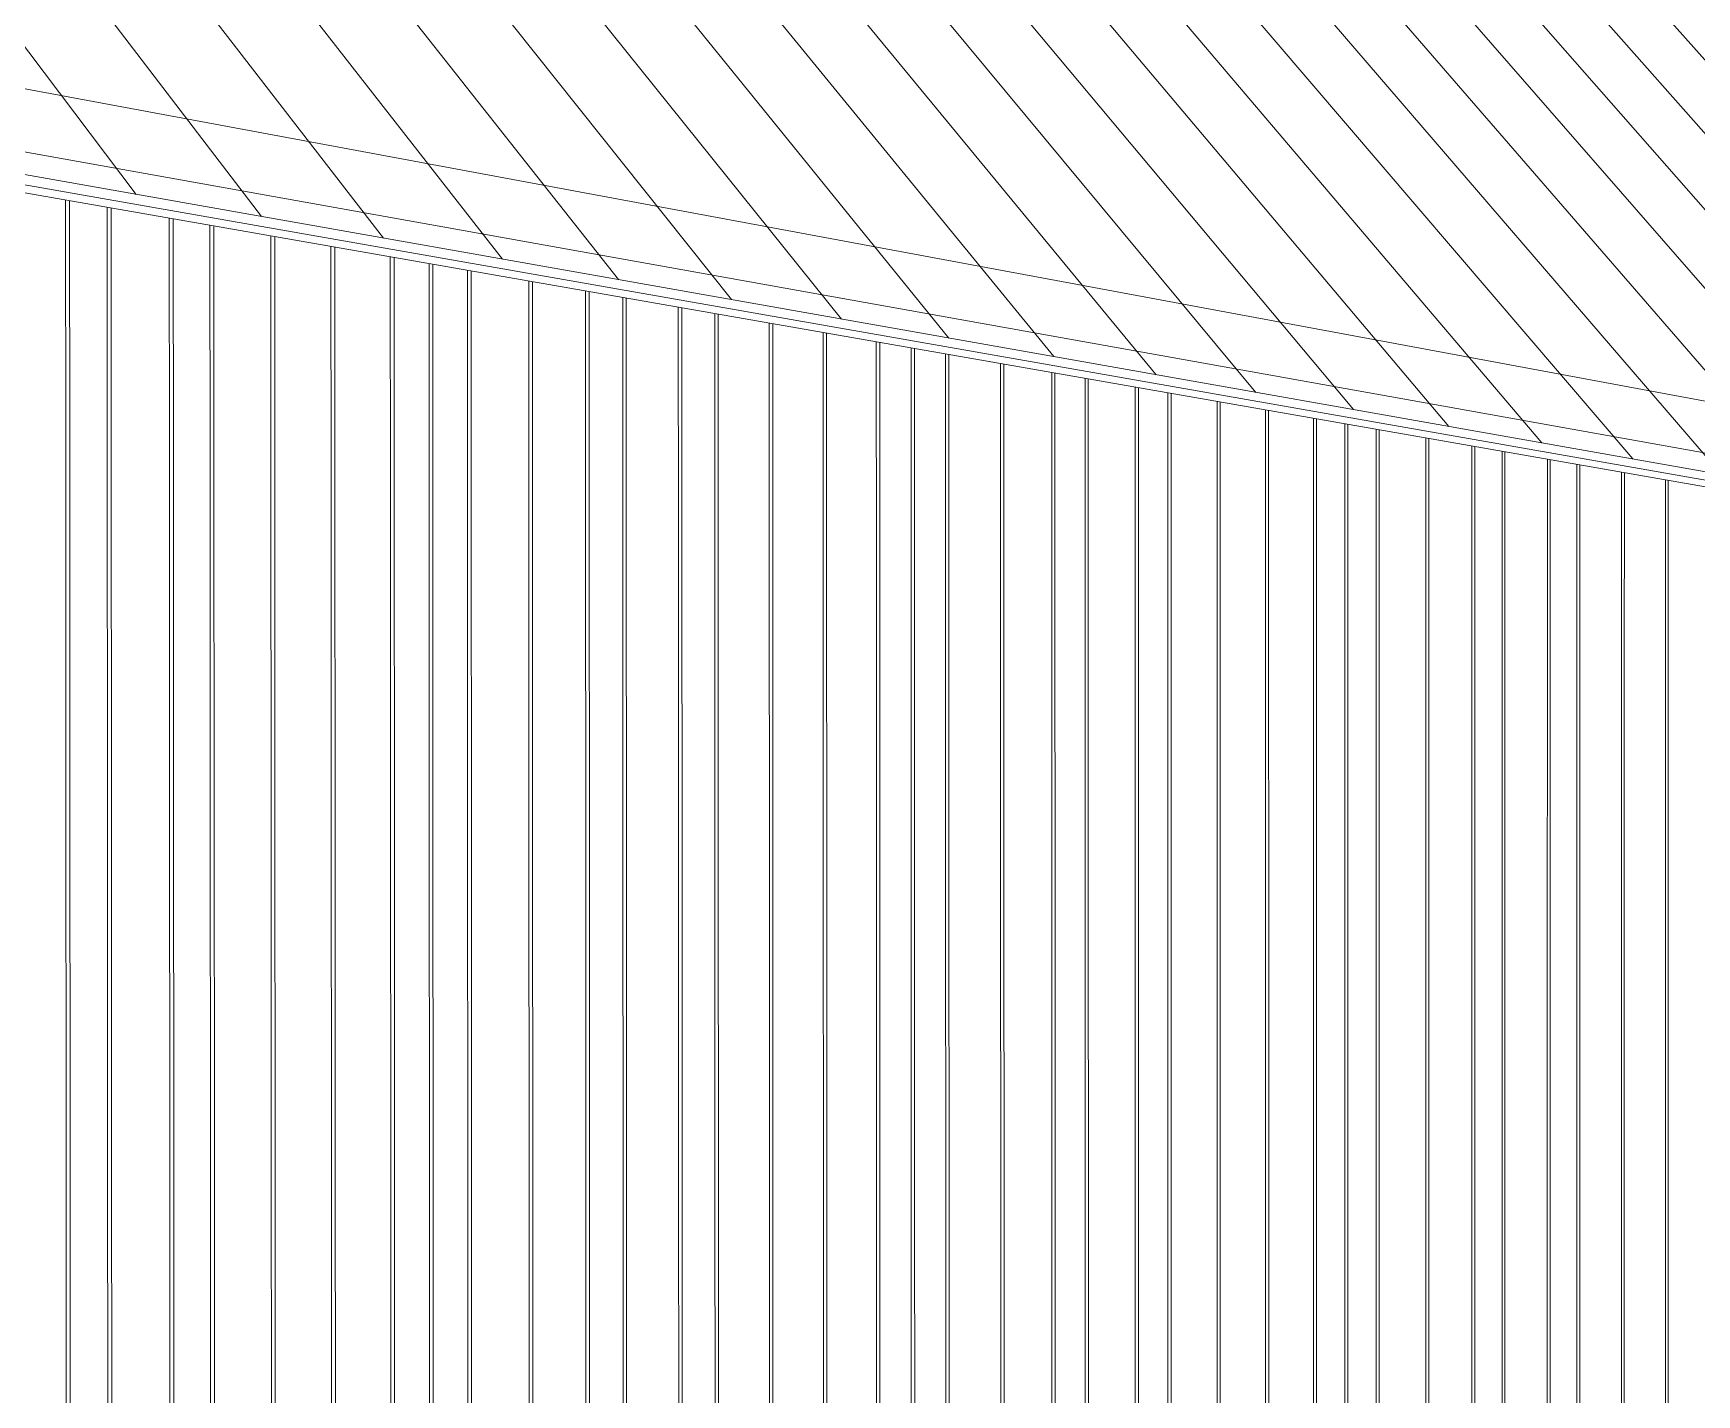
# Model space of a CAD drawing. Header units: inches. Extents: x 5690 to 5695, y -585 to 907.
# Drawn here: x 5691.6791 to 5691.8899, y 126.6306 to 126.8032 of the extents above; entities that cross this region are included whole.
import ezdxf

# ---------------------------------------------------------------- set-up
doc = ezdxf.new("R2010")
doc.units = ezdxf.units.IN
doc.header["$MEASUREMENT"] = 0
for name, color, linetype, lineweight in [('A-ROOF', 132, 'Continuous', 13), ('A-ROOF-1', 132, 'Continuous', 9), ('A-ROOF-PATT-1', 132, 'Continuous', 9), ('A-WALL-PATT-1', 111, 'Continuous', 9), ('G-ANNO-SYMB-1', 111, 'Continuous', 9), ('I-WALL', 2, 'Continuous', 13), ('I-WALL-1', 2, 'Continuous', 9)]:
    doc.layers.add(name, color=color, linetype=linetype, lineweight=lineweight)

# ---------------------------------------------------------------- blocks, each defined once
blk = doc.blocks.new('FP_65-3D View 1 Copy 1')
at = {"layer": 'A-WALL-PATT-1'}
for p, q in [((8147.54284, 126.74992), (8147.54282, 126.78203)), ((8147.54335, 126.74985), (8147.54333, 126.78194)), ((8147.5481, 126.74914), (8147.54808, 126.78111)), ((8147.54861, 126.74907), (8147.54859, 126.78102)), ((8147.55599, 126.74797), (8147.55597, 126.77973)), ((8147.55649, 126.7479), (8147.55647, 126.77964)), ((8147.56114, 126.74721), (8147.56112, 126.77883)), ((8147.56163, 126.74714), (8147.56161, 126.77874)), ((8147.56885, 126.74607), (8147.56884, 126.77748)), ((8147.56934, 126.74599), (8147.56933, 126.77739)), ((8147.57647, 126.74494), (8147.57646, 126.77614)), ((8147.57695, 126.74486), (8147.57694, 126.77606)), ((8147.58399, 126.74382), (8147.58398, 126.77483)), ((8147.58447, 126.74375), (8147.58445, 126.77474)), ((8147.5889, 126.74309), (8147.58889, 126.77397)), ((8147.58937, 126.74302), (8147.58936, 126.77389)), ((8147.59377, 126.74237), (8147.59375, 126.77312)), ((8147.59424, 126.7423), (8147.59422, 126.77303)), ((8147.60153, 126.74122), (8147.60152, 126.77176)), ((8147.60199, 126.74115), (8147.60198, 126.77168)), ((8147.60873, 126.74015), (8147.60872, 126.7705)), ((8147.60919, 126.74008), (8147.60918, 126.77042)), ((8147.61344, 126.73945), (8147.61343, 126.76968)), ((8147.61389, 126.73939), (8147.61388, 126.7696)), ((8147.62049, 126.73841), (8147.62048, 126.76844)), ((8147.62094, 126.73834), (8147.62093, 126.76836)), ((8147.6251, 126.73772), (8147.62509, 126.76764)), ((8147.62554, 126.73766), (8147.62553, 126.76756)), ((8147.63201, 126.7367), (8147.632, 126.76643)), ((8147.63245, 126.73663), (8147.63244, 126.76635)), ((8147.63884, 126.73569), (8147.63883, 126.76523)), ((8147.63927, 126.73562), (8147.63926, 126.76516)), ((8147.64558, 126.73469), (8147.64557, 126.76405)), ((8147.64601, 126.73462), (8147.646, 126.76398)), ((8147.64998, 126.73403), (8147.64998, 126.76328)), ((8147.65041, 126.73397), (8147.6504, 126.76321)), ((8147.65435, 126.73339), (8147.65435, 126.76252)), ((8147.65477, 126.73332), (8147.65477, 126.76244)), ((8147.66133, 126.73235), (8147.66132, 126.7613)), ((8147.66174, 126.73229), (8147.66174, 126.76122)), ((8147.6678, 126.73139), (8147.6678, 126.76016)), ((8147.66821, 126.73133), (8147.66821, 126.76009)), ((8147.67203, 126.73076), (8147.67203, 126.75943)), ((8147.67244, 126.7307), (8147.67243, 126.75935)), ((8147.67838, 126.72982), (8147.67837, 126.75831)), ((8147.67878, 126.72976), (8147.67878, 126.75824)), ((8147.68252, 126.72921), (8147.68252, 126.75759)), ((8147.68292, 126.72915), (8147.68292, 126.75752)), ((8147.68875, 126.72828), (8147.68875, 126.7565)), ((8147.68915, 126.72822), (8147.68914, 126.75643)), ((8147.6949, 126.72737), (8147.6949, 126.75542)), ((8147.69529, 126.72731), (8147.69529, 126.75536)), ((8147.70099, 126.72647), (8147.70098, 126.75436)), ((8147.70137, 126.72641), (8147.70137, 126.75429)), ((8147.70496, 126.72588), (8147.70496, 126.75366)), ((8147.70534, 126.72582), (8147.70534, 126.7536)), ((8147.7089, 126.72529), (8147.7089, 126.75297)), ((8147.70928, 126.72524), (8147.70928, 126.75291)), ((8147.7152, 126.72436), (8147.7152, 126.75187)), ((8147.71558, 126.7243), (8147.71558, 126.75181)), ((8147.54287, 126.70688), (8147.54284, 126.74992)), ((8147.54284, 126.74992), (8147.54284, 126.74992)), ((8147.54338, 126.70682), (8147.54335, 126.74985)), ((8147.54335, 126.74985), (8147.54335, 126.74985)), ((8147.54813, 126.70629), (8147.5481, 126.74914)), ((8147.5481, 126.74914), (8147.5481, 126.74914)), ((8147.54863, 126.70623), (8147.54861, 126.74907)), ((8147.54861, 126.74907), (8147.54861, 126.74907)), ((8147.72105, 126.72349), (8147.72105, 126.75085)), ((8147.72142, 126.72344), (8147.72142, 126.75078)), ((8147.72487, 126.72293), (8147.72488, 126.75018)), ((8147.72524, 126.72287), (8147.72524, 126.75012)), ((8147.73062, 126.72207), (8147.73062, 126.74918)), ((8147.73098, 126.72202), (8147.73098, 126.74911)), ((8147.55601, 126.7054), (8147.55599, 126.74797)), ((8147.55599, 126.74797), (8147.55599, 126.74797)), ((8147.55651, 126.70534), (8147.55649, 126.7479)), ((8147.55649, 126.7479), (8147.55649, 126.7479)), ((8147.56116, 126.70482), (8147.56114, 126.74721)), ((8147.56114, 126.74721), (8147.56114, 126.74721)), ((8147.56165, 126.70476), (8147.56163, 126.74714)), ((8147.56163, 126.74714), (8147.56163, 126.74714)), ((8147.73437, 126.72152), (8147.73437, 126.74852)), ((8147.73473, 126.72146), (8147.73473, 126.74846)), ((8147.74001, 126.72068), (8147.74001, 126.74753)), ((8147.74036, 126.72063), (8147.74037, 126.74747)), ((8147.56888, 126.70395), (8147.56885, 126.74607)), ((8147.56885, 126.74607), (8147.56885, 126.74607)), ((8147.56936, 126.7039), (8147.56934, 126.74599)), ((8147.56934, 126.74599), (8147.56934, 126.74599)), ((8147.57649, 126.70309), (8147.57647, 126.74494)), ((8147.57647, 126.74494), (8147.57647, 126.74494)), ((8147.57698, 126.70304), (8147.57695, 126.74486)), ((8147.57695, 126.74486), (8147.57695, 126.74486)), ((8147.74558, 126.71985), (8147.74558, 126.74656)), ((8147.74593, 126.7198), (8147.74594, 126.7465)), ((8147.58401, 126.70225), (8147.58399, 126.74382)), ((8147.58399, 126.74382), (8147.58399, 126.74382)), ((8147.58449, 126.70219), (8147.58447, 126.74375)), ((8147.58447, 126.74375), (8147.58447, 126.74375)), ((8147.58892, 126.70169), (8147.5889, 126.74309)), ((8147.5889, 126.74309), (8147.5889, 126.74309)), ((8147.58939, 126.70164), (8147.58937, 126.74302)), ((8147.58937, 126.74302), (8147.58937, 126.74302)), ((8147.59378, 126.70115), (8147.59377, 126.74237)), ((8147.59377, 126.74237), (8147.59377, 126.74237)), ((8147.59425, 126.70109), (8147.59424, 126.7423)), ((8147.59424, 126.7423), (8147.59424, 126.7423)), ((8147.60155, 126.70027), (8147.60153, 126.74122)), ((8147.60153, 126.74122), (8147.60153, 126.74122)), ((8147.60201, 126.70022), (8147.60199, 126.74115)), ((8147.60199, 126.74115), (8147.60199, 126.74115)), ((8147.60875, 126.69946), (8147.60873, 126.74015)), ((8147.60873, 126.74015), (8147.60873, 126.74015)), ((8147.60921, 126.69941), (8147.60919, 126.74008)), ((8147.60919, 126.74008), (8147.60919, 126.74008)), ((8147.61345, 126.69893), (8147.61344, 126.73945)), ((8147.61344, 126.73945), (8147.61344, 126.73945)), ((8147.6139, 126.69888), (8147.61389, 126.73939)), ((8147.61389, 126.73939), (8147.61389, 126.73939)), ((8147.62051, 126.69814), (8147.62049, 126.73841)), ((8147.62049, 126.73841), (8147.62049, 126.73841)), ((8147.62095, 126.69809), (8147.62094, 126.73834)), ((8147.62094, 126.73834), (8147.62094, 126.73834)), ((8147.62511, 126.69762), (8147.6251, 126.73772)), ((8147.6251, 126.73772), (8147.6251, 126.73772)), ((8147.62555, 126.69757), (8147.62554, 126.73766)), ((8147.62554, 126.73766), (8147.62554, 126.73766)), ((8147.63202, 126.69684), (8147.63201, 126.7367)), ((8147.63201, 126.7367), (8147.63201, 126.7367)), ((8147.63246, 126.69679), (8147.63245, 126.73663)), ((8147.63245, 126.73663), (8147.63245, 126.73663)), ((8147.63885, 126.69607), (8147.63884, 126.73569)), ((8147.63884, 126.73569), (8147.63884, 126.73569)), ((8147.63928, 126.69602), (8147.63927, 126.73562)), ((8147.63927, 126.73562), (8147.63927, 126.73562)), ((8147.64559, 126.69531), (8147.64558, 126.73469)), ((8147.64558, 126.73469), (8147.64558, 126.73469)), ((8147.64602, 126.69526), (8147.64601, 126.73462)), ((8147.64601, 126.73462), (8147.64601, 126.73462)), ((8147.64999, 126.69481), (8147.64998, 126.73403)), ((8147.64998, 126.73403), (8147.64998, 126.73403)), ((8147.65042, 126.69477), (8147.65041, 126.73397)), ((8147.65041, 126.73397), (8147.65041, 126.73397)), ((8147.65436, 126.69432), (8147.65435, 126.73339)), ((8147.65435, 126.73339), (8147.65435, 126.73339)), ((8147.65478, 126.69427), (8147.65477, 126.73332)), ((8147.65477, 126.73332), (8147.65477, 126.73332)), ((8147.66133, 126.69354), (8147.66133, 126.73235)), ((8147.66133, 126.73235), (8147.66133, 126.73235)), ((8147.66175, 126.69349), (8147.66174, 126.73229)), ((8147.66174, 126.73229), (8147.66174, 126.73229)), ((8147.66781, 126.69281), (8147.6678, 126.73139)), ((8147.6678, 126.73139), (8147.6678, 126.73139)), ((8147.66822, 126.69276), (8147.66821, 126.73133)), ((8147.66821, 126.73133), (8147.66821, 126.73133)), ((8147.67204, 126.69233), (8147.67203, 126.73076)), ((8147.67203, 126.73076), (8147.67203, 126.73076)), ((8147.67244, 126.69229), (8147.67244, 126.7307)), ((8147.67244, 126.7307), (8147.67244, 126.7307)), ((8147.67838, 126.69162), (8147.67838, 126.72982)), ((8147.67838, 126.72982), (8147.67838, 126.72982)), ((8147.67879, 126.69157), (8147.67878, 126.72976)), ((8147.67878, 126.72976), (8147.67878, 126.72976)), ((8147.68253, 126.69115), (8147.68252, 126.72921)), ((8147.68252, 126.72921), (8147.68252, 126.72921)), ((8147.68293, 126.6911), (8147.68292, 126.72915)), ((8147.68292, 126.72915), (8147.68292, 126.72915)), ((8147.68875, 126.69045), (8147.68875, 126.72828)), ((8147.68875, 126.72828), (8147.68875, 126.72828)), ((8147.68915, 126.6904), (8147.68915, 126.72822)), ((8147.68915, 126.72822), (8147.68915, 126.72822)), ((8147.69491, 126.68976), (8147.6949, 126.72737)), ((8147.6949, 126.72737), (8147.6949, 126.72737)), ((8147.6953, 126.68971), (8147.69529, 126.72731)), ((8147.69529, 126.72731), (8147.69529, 126.72731)), ((8147.70099, 126.68907), (8147.70099, 126.72647)), ((8147.70099, 126.72647), (8147.70099, 126.72647)), ((8147.70137, 126.68903), (8147.70137, 126.72641)), ((8147.70137, 126.72641), (8147.70137, 126.72641)), ((8147.70496, 126.68862), (8147.70496, 126.72588)), ((8147.70496, 126.72588), (8147.70496, 126.72588)), ((8147.70534, 126.68858), (8147.70534, 126.72582)), ((8147.70534, 126.72582), (8147.70534, 126.72582)), ((8147.7089, 126.68818), (8147.7089, 126.72529)), ((8147.7089, 126.72529), (8147.7089, 126.72529)), ((8147.70928, 126.68814), (8147.70928, 126.72524)), ((8147.70928, 126.72524), (8147.70928, 126.72524)), ((8147.7152, 126.68747), (8147.7152, 126.72436)), ((8147.7152, 126.72436), (8147.7152, 126.72436)), ((8147.71558, 126.68743), (8147.71558, 126.7243)), ((8147.71558, 126.7243), (8147.71558, 126.7243)), ((8147.72105, 126.68681), (8147.72105, 126.72349)), ((8147.72105, 126.72349), (8147.72105, 126.72349)), ((8147.72142, 126.68677), (8147.72142, 126.72344)), ((8147.72142, 126.72344), (8147.72142, 126.72344)), ((8147.72487, 126.68638), (8147.72487, 126.72293)), ((8147.72487, 126.72293), (8147.72487, 126.72293)), ((8147.72524, 126.68634), (8147.72524, 126.72287)), ((8147.72524, 126.72287), (8147.72524, 126.72287)), ((8147.73061, 126.68573), (8147.73062, 126.72207)), ((8147.73062, 126.72207), (8147.73062, 126.72207)), ((8147.73098, 126.68569), (8147.73098, 126.72202)), ((8147.73098, 126.72202), (8147.73098, 126.72202)), ((8147.73437, 126.68531), (8147.73437, 126.72152)), ((8147.73437, 126.72152), (8147.73437, 126.72152)), ((8147.73473, 126.68527), (8147.73473, 126.72146)), ((8147.73473, 126.72146), (8147.73473, 126.72146)), ((8147.74, 126.68468), (8147.74001, 126.72068)), ((8147.74001, 126.72068), (8147.74001, 126.72068)), ((8147.74036, 126.68463), (8147.74036, 126.72063)), ((8147.74036, 126.72063), (8147.74036, 126.72063)), ((8147.74558, 126.68405), (8147.74558, 126.71985)), ((8147.74558, 126.71985), (8147.74558, 126.71985)), ((8147.74593, 126.68401), (8147.74593, 126.7198)), ((8147.74593, 126.7198), (8147.74593, 126.7198)), ((8147.5429, 126.66385), (8147.54287, 126.70688)), ((8147.54287, 126.70688), (8147.54287, 126.70688)), ((8147.54341, 126.66381), (8147.54338, 126.70682)), ((8147.54338, 126.70682), (8147.54338, 126.70682)), ((8147.54815, 126.66345), (8147.54813, 126.70629)), ((8147.54813, 126.70629), (8147.54813, 126.70629)), ((8147.54866, 126.66341), (8147.54863, 126.70623)), ((8147.54863, 126.70623), (8147.54863, 126.70623)), ((8147.55604, 126.66284), (8147.55601, 126.7054)), ((8147.55601, 126.7054), (8147.55601, 126.7054)), ((8147.55654, 126.6628), (8147.55651, 126.70534)), ((8147.55651, 126.70534), (8147.55651, 126.70534)), ((8147.56118, 126.66244), (8147.56116, 126.70482)), ((8147.56116, 126.70482), (8147.56116, 126.70482)), ((8147.56168, 126.66241), (8147.56165, 126.70476)), ((8147.56165, 126.70476), (8147.56165, 126.70476)), ((8147.5689, 126.66185), (8147.56888, 126.70395)), ((8147.56888, 126.70395), (8147.56888, 126.70395)), ((8147.56939, 126.66181), (8147.56936, 126.7039)), ((8147.56936, 126.7039), (8147.56936, 126.7039)), ((8147.57651, 126.66126), (8147.57649, 126.70309)), ((8147.57649, 126.70309), (8147.57649, 126.70309)), ((8147.577, 126.66123), (8147.57698, 126.70304)), ((8147.57698, 126.70304), (8147.57698, 126.70304)), ((8147.58403, 126.66068), (8147.58401, 126.70225)), ((8147.58401, 126.70225), (8147.58401, 126.70225)), ((8147.58451, 126.66065), (8147.58449, 126.70219)), ((8147.58449, 126.70219), (8147.58449, 126.70219)), ((8147.58894, 126.66031), (8147.58892, 126.70169)), ((8147.58892, 126.70169), (8147.58892, 126.70169)), ((8147.58941, 126.66027), (8147.58939, 126.70164)), ((8147.58939, 126.70164), (8147.58939, 126.70164)), ((8147.5938, 126.65993), (8147.59378, 126.70115)), ((8147.59378, 126.70115), (8147.59378, 126.70115)), ((8147.59427, 126.6599), (8147.59425, 126.70109)), ((8147.59425, 126.70109), (8147.59425, 126.70109)), ((8147.60156, 126.65933), (8147.60155, 126.70027)), ((8147.60155, 126.70027), (8147.60155, 126.70027)), ((8147.60203, 126.6593), (8147.60201, 126.70022)), ((8147.60201, 126.70022), (8147.60201, 126.70022)), ((8147.60877, 126.65878), (8147.60875, 126.69946)), ((8147.60875, 126.69946), (8147.60875, 126.69946)), ((8147.60922, 126.65875), (8147.60921, 126.69941)), ((8147.60921, 126.69941), (8147.60921, 126.69941)), ((8147.61347, 126.65842), (8147.61345, 126.69893)), ((8147.61345, 126.69893), (8147.61345, 126.69893)), ((8147.61392, 126.65838), (8147.6139, 126.69888)), ((8147.6139, 126.69888), (8147.6139, 126.69888)), ((8147.62052, 126.65788), (8147.62051, 126.69814)), ((8147.62051, 126.69814), (8147.62051, 126.69814)), ((8147.62097, 126.65784), (8147.62095, 126.69809)), ((8147.62095, 126.69809), (8147.62095, 126.69809)), ((8147.62512, 126.65752), (8147.62511, 126.69762)), ((8147.62511, 126.69762), (8147.62511, 126.69762)), ((8147.62557, 126.65749), (8147.62555, 126.69757)), ((8147.62555, 126.69757), (8147.62555, 126.69757)), ((8147.63203, 126.65699), (8147.63202, 126.69684)), ((8147.63202, 126.69684), (8147.63202, 126.69684)), ((8147.63247, 126.65696), (8147.63246, 126.69679)), ((8147.63246, 126.69679), (8147.63246, 126.69679)), ((8147.63886, 126.65646), (8147.63885, 126.69607)), ((8147.63885, 126.69607), (8147.63885, 126.69607)), ((8147.63929, 126.65643), (8147.63928, 126.69602)), ((8147.63928, 126.69602), (8147.63928, 126.69602)), ((8147.6456, 126.65595), (8147.64559, 126.69531)), ((8147.64559, 126.69531), (8147.64559, 126.69531)), ((8147.64603, 126.65591), (8147.64602, 126.69526)), ((8147.64602, 126.69526), (8147.64602, 126.69526)), ((8147.65, 126.65561), (8147.64999, 126.69481)), ((8147.64999, 126.69481), (8147.64999, 126.69481)), ((8147.65043, 126.65557), (8147.65042, 126.69477)), ((8147.65042, 126.69477), (8147.65042, 126.69477)), ((8147.65437, 126.65527), (8147.65436, 126.69432)), ((8147.65436, 126.69432), (8147.65436, 126.69432)), ((8147.65479, 126.65524), (8147.65478, 126.69427)), ((8147.65478, 126.69427), (8147.65478, 126.69427)), ((8147.66134, 126.65473), (8147.66133, 126.69354)), ((8147.66133, 126.69354), (8147.66133, 126.69354)), ((8147.66176, 126.6547), (8147.66175, 126.69349)), ((8147.66175, 126.69349), (8147.66175, 126.69349)), ((8147.66781, 126.65424), (8147.66781, 126.69281)), ((8147.66781, 126.69281), (8147.66781, 126.69281)), ((8147.66822, 126.6542), (8147.66822, 126.69276)), ((8147.66822, 126.69276), (8147.66822, 126.69276)), ((8147.67204, 126.65391), (8147.67204, 126.69233)), ((8147.67204, 126.69233), (8147.67204, 126.69233)), ((8147.67245, 126.65388), (8147.67244, 126.69229)), ((8147.67244, 126.69229), (8147.67244, 126.69229)), ((8147.67839, 126.65342), (8147.67838, 126.69162)), ((8147.67838, 126.69162), (8147.67838, 126.69162)), ((8147.67879, 126.65339), (8147.67879, 126.69157)), ((8147.67879, 126.69157), (8147.67879, 126.69157)), ((8147.68253, 126.6531), (8147.68253, 126.69115)), ((8147.68253, 126.69115), (8147.68253, 126.69115)), ((8147.68293, 126.65307), (8147.68293, 126.6911)), ((8147.68293, 126.6911), (8147.68293, 126.6911)), ((8147.68876, 126.65262), (8147.68875, 126.69045)), ((8147.68875, 126.69045), (8147.68875, 126.69045)), ((8147.68915, 126.65259), (8147.68915, 126.6904)), ((8147.68915, 126.6904), (8147.68915, 126.6904)), ((8147.69491, 126.65215), (8147.69491, 126.68976)), ((8147.69491, 126.68976), (8147.69491, 126.68976)), ((8147.6953, 126.65212), (8147.6953, 126.68971)), ((8147.6953, 126.68971), (8147.6953, 126.68971)), ((8147.70099, 126.65168), (8147.70099, 126.68907)), ((8147.70099, 126.68907), (8147.70099, 126.68907)), ((8147.70137, 126.65165), (8147.70137, 126.68903)), ((8147.70137, 126.68903), (8147.70137, 126.68903)), ((8147.70496, 126.65138), (8147.70496, 126.68862)), ((8147.70496, 126.68862), (8147.70496, 126.68862)), ((8147.70534, 126.65135), (8147.70534, 126.68858)), ((8147.70534, 126.68858), (8147.70534, 126.68858)), ((8147.7089, 126.65107), (8147.7089, 126.68818)), ((8147.7089, 126.68818), (8147.7089, 126.68818)), ((8147.70928, 126.65104), (8147.70928, 126.68814)), ((8147.70928, 126.68814), (8147.70928, 126.68814)), ((8147.7152, 126.65059), (8147.7152, 126.68747)), ((8147.7152, 126.68747), (8147.7152, 126.68747)), ((8147.71558, 126.65056), (8147.71558, 126.68743)), ((8147.71558, 126.68743), (8147.71558, 126.68743)), ((8147.72105, 126.65014), (8147.72105, 126.68681)), ((8147.72105, 126.68681), (8147.72105, 126.68681)), ((8147.72142, 126.65011), (8147.72142, 126.68677)), ((8147.72142, 126.68677), (8147.72142, 126.68677)), ((8147.72487, 126.64984), (8147.72487, 126.68638)), ((8147.72487, 126.68638), (8147.72487, 126.68638)), ((8147.72524, 126.64981), (8147.72524, 126.68634)), ((8147.72524, 126.68634), (8147.72524, 126.68634)), ((8147.73061, 126.6494), (8147.73061, 126.68573)), ((8147.73061, 126.68573), (8147.73061, 126.68573)), ((8147.73098, 126.64937), (8147.73098, 126.68569)), ((8147.73098, 126.68569), (8147.73098, 126.68569)), ((8147.73436, 126.64911), (8147.73437, 126.68531)), ((8147.73437, 126.68531), (8147.73437, 126.68531)), ((8147.73473, 126.64908), (8147.73473, 126.68527)), ((8147.73473, 126.68527), (8147.73473, 126.68527)), ((8147.74, 126.64868), (8147.74, 126.68468)), ((8147.74, 126.68468), (8147.74, 126.68468)), ((8147.74036, 126.64865), (8147.74036, 126.68463)), ((8147.74036, 126.68463), (8147.74036, 126.68463)), ((8147.74557, 126.64825), (8147.74558, 126.68405)), ((8147.74558, 126.68405), (8147.74558, 126.68405)), ((8147.74593, 126.64822), (8147.74593, 126.68401)), ((8147.74593, 126.68401), (8147.74593, 126.68401)), ((8147.54292, 126.62083), (8147.5429, 126.66385)), ((8147.5429, 126.66385), (8147.5429, 126.66385)), ((8147.54343, 126.62081), (8147.54341, 126.66381)), ((8147.54341, 126.66381), (8147.54341, 126.66381)), ((8147.54818, 126.62062), (8147.54815, 126.66345)), ((8147.54815, 126.66345), (8147.54815, 126.66345)), ((8147.54869, 126.6206), (8147.54866, 126.66341)), ((8147.54866, 126.66341), (8147.54866, 126.66341)), ((8147.55606, 126.62029), (8147.55604, 126.66284)), ((8147.55604, 126.66284), (8147.55604, 126.66284)), ((8147.55656, 126.62027), (8147.55654, 126.6628)), ((8147.55654, 126.6628), (8147.55654, 126.6628)), ((8147.56121, 126.62008), (8147.56118, 126.66244)), ((8147.56118, 126.66244), (8147.56118, 126.66244)), ((8147.5617, 126.62006), (8147.56168, 126.66241)), ((8147.56168, 126.66241), (8147.56168, 126.66241)), ((8147.56892, 126.61976), (8147.5689, 126.66185)), ((8147.5689, 126.66185), (8147.5689, 126.66185)), ((8147.56941, 126.61974), (8147.56939, 126.66181)), ((8147.56939, 126.66181), (8147.56939, 126.66181)), ((8147.57653, 126.61945), (8147.57651, 126.66126)), ((8147.57651, 126.66126), (8147.57651, 126.66126)), ((8147.57702, 126.61943), (8147.577, 126.66123)), ((8147.577, 126.66123), (8147.577, 126.66123)), ((8147.58405, 126.61914), (8147.58403, 126.66068)), ((8147.58403, 126.66068), (8147.58403, 126.66068)), ((8147.58453, 126.61912), (8147.58451, 126.66065)), ((8147.58451, 126.66065), (8147.58451, 126.66065)), ((8147.58896, 126.61893), (8147.58894, 126.66031)), ((8147.58894, 126.66031), (8147.58894, 126.66031)), ((8147.58943, 126.61891), (8147.58941, 126.66027)), ((8147.58941, 126.66027), (8147.58941, 126.66027)), ((8147.59382, 126.61873), (8147.5938, 126.65993)), ((8147.5938, 126.65993), (8147.5938, 126.65993)), ((8147.59429, 126.61871), (8147.59427, 126.6599)), ((8147.59427, 126.6599), (8147.59427, 126.6599)), ((8147.60158, 126.61841), (8147.60156, 126.65933)), ((8147.60156, 126.65933), (8147.60156, 126.65933)), ((8147.60204, 126.61839), (8147.60203, 126.6593)), ((8147.60203, 126.6593), (8147.60203, 126.6593)), ((8147.60878, 126.61811), (8147.60877, 126.65878)), ((8147.60877, 126.65878), (8147.60877, 126.65878)), ((8147.60924, 126.61809), (8147.60922, 126.65875)), ((8147.60922, 126.65875), (8147.60922, 126.65875)), ((8147.61348, 126.61792), (8147.61347, 126.65842)), ((8147.61347, 126.65842), (8147.61347, 126.65842)), ((8147.61393, 126.6179), (8147.61392, 126.65838)), ((8147.61392, 126.65838), (8147.61392, 126.65838)), ((8147.62053, 126.61763), (8147.62052, 126.65788)), ((8147.62052, 126.65788), (8147.62052, 126.65788)), ((8147.62098, 126.61761), (8147.62097, 126.65784)), ((8147.62097, 126.65784), (8147.62097, 126.65784)), ((8147.62514, 126.61744), (8147.62512, 126.65752)), ((8147.62512, 126.65752), (8147.62512, 126.65752)), ((8147.62558, 126.61742), (8147.62557, 126.65749)), ((8147.62557, 126.65749), (8147.62557, 126.65749)), ((8147.63204, 126.61715), (8147.63203, 126.65699)), ((8147.63203, 126.65699), (8147.63203, 126.65699)), ((8147.63248, 126.61713), (8147.63247, 126.65696)), ((8147.63247, 126.65696), (8147.63247, 126.65696)), ((8147.63887, 126.61687), (8147.63886, 126.65646)), ((8147.63886, 126.65646), (8147.63886, 126.65646)), ((8147.6393, 126.61685), (8147.63929, 126.65643)), ((8147.63929, 126.65643), (8147.63929, 126.65643)), ((8147.64561, 126.61659), (8147.6456, 126.65595)), ((8147.6456, 126.65595), (8147.6456, 126.65595)), ((8147.64604, 126.61657), (8147.64603, 126.65591)), ((8147.64603, 126.65591), (8147.64603, 126.65591)), ((8147.65001, 126.61641), (8147.65, 126.65561)), ((8147.65, 126.65561), (8147.65, 126.65561)), ((8147.65044, 126.61639), (8147.65043, 126.65557)), ((8147.65043, 126.65557), (8147.65043, 126.65557)), ((8147.65438, 126.61623), (8147.65437, 126.65527)), ((8147.65437, 126.65527), (8147.65437, 126.65527)), ((8147.6548, 126.61621), (8147.65479, 126.65524)), ((8147.65479, 126.65524), (8147.65479, 126.65524)), ((8147.66135, 126.61594), (8147.66134, 126.65473)), ((8147.66134, 126.65473), (8147.66134, 126.65473)), ((8147.66176, 126.61592), (8147.66176, 126.6547)), ((8147.66176, 126.6547), (8147.66176, 126.6547)), ((8147.66782, 126.61567), (8147.66781, 126.65424)), ((8147.66781, 126.65424), (8147.66781, 126.65424)), ((8147.66823, 126.61566), (8147.66822, 126.6542)), ((8147.66822, 126.6542), (8147.66822, 126.6542)), ((8147.67205, 126.6155), (8147.67204, 126.65391)), ((8147.67204, 126.65391), (8147.67204, 126.65391)), ((8147.67245, 126.61548), (8147.67245, 126.65388)), ((8147.67245, 126.65388), (8147.67245, 126.65388)), ((8147.67839, 126.61524), (8147.67839, 126.65342)), ((8147.67839, 126.65342), (8147.67839, 126.65342)), ((8147.67879, 126.61522), (8147.67879, 126.65339)), ((8147.67879, 126.65339), (8147.67879, 126.65339)), ((8147.68254, 126.61507), (8147.68253, 126.6531)), ((8147.68253, 126.6531), (8147.68253, 126.6531)), ((8147.68294, 126.61505), (8147.68293, 126.65307)), ((8147.68293, 126.65307), (8147.68293, 126.65307)), ((8147.68876, 126.61481), (8147.68876, 126.65262)), ((8147.68876, 126.65262), (8147.68876, 126.65262)), ((8147.68915, 126.61479), (8147.68915, 126.65259)), ((8147.68915, 126.65259), (8147.68915, 126.65259)), ((8147.69491, 126.61455), (8147.69491, 126.65215)), ((8147.69491, 126.65215), (8147.69491, 126.65215)), ((8147.6953, 126.61454), (8147.6953, 126.65212)), ((8147.6953, 126.65212), (8147.6953, 126.65212)), ((8147.70099, 126.6143), (8147.70099, 126.65168)), ((8147.70099, 126.65168), (8147.70099, 126.65168)), ((8147.70138, 126.61429), (8147.70137, 126.65165)), ((8147.70137, 126.65165), (8147.70137, 126.65165)), ((8147.70496, 126.61414), (8147.70496, 126.65138)), ((8147.70496, 126.65138), (8147.70496, 126.65138)), ((8147.70534, 126.61412), (8147.70534, 126.65135)), ((8147.70534, 126.65135), (8147.70534, 126.65135)), ((8147.7089, 126.61398), (8147.7089, 126.65107)), ((8147.7089, 126.65107), (8147.7089, 126.65107)), ((8147.70928, 126.61396), (8147.70928, 126.65104)), ((8147.70928, 126.65104), (8147.70928, 126.65104)), ((8147.7152, 126.61372), (8147.7152, 126.65059)), ((8147.7152, 126.65059), (8147.7152, 126.65059)), ((8147.71557, 126.6137), (8147.71558, 126.65056)), ((8147.71558, 126.65056), (8147.71558, 126.65056)), ((8147.72105, 126.61347), (8147.72105, 126.65014)), ((8147.72105, 126.65014), (8147.72105, 126.65014)), ((8147.72142, 126.61346), (8147.72142, 126.65011)), ((8147.72142, 126.65011), (8147.72142, 126.65011)), ((8147.72487, 126.61332), (8147.72487, 126.64984)), ((8147.72487, 126.64984), (8147.72487, 126.64984)), ((8147.72524, 126.6133), (8147.72524, 126.64981)), ((8147.72524, 126.64981), (8147.72524, 126.64981)), ((8147.73061, 126.61308), (8147.73061, 126.6494)), ((8147.73061, 126.6494), (8147.73061, 126.6494)), ((8147.73097, 126.61306), (8147.73098, 126.64937)), ((8147.73098, 126.64937), (8147.73098, 126.64937)), ((8147.73436, 126.61292), (8147.73436, 126.64911)), ((8147.73436, 126.64911), (8147.73436, 126.64911)), ((8147.73472, 126.61291), (8147.73473, 126.64908)), ((8147.73473, 126.64908), (8147.73473, 126.64908)), ((8147.74, 126.61269), (8147.74, 126.64868)), ((8147.74, 126.64868), (8147.74, 126.64868)), ((8147.74035, 126.61268), (8147.74036, 126.64865)), ((8147.74036, 126.64865), (8147.74036, 126.64865)), ((8147.74557, 126.61246), (8147.74557, 126.64825)), ((8147.74557, 126.64825), (8147.74557, 126.64825)), ((8147.74592, 126.61245), (8147.74593, 126.64822)), ((8147.74593, 126.64822), (8147.74593, 126.64822))]:
    blk.add_line(p, q, dxfattribs=at)
blk = doc.blocks.new('FP_80-3D View 1 Copy 1')
at = {"layer": 'A-ROOF-PATT-1'}
for p, q in [((8147.55179, 126.78274), (8147.4164, 126.96168)), ((8147.56767, 126.77993), (8147.43217, 126.95706)), ((8147.58313, 126.7772), (8147.44757, 126.95255)), ((8147.5982, 126.77453), (8147.46261, 126.94814)), ((8147.61288, 126.77194), (8147.47731, 126.94383)), ((8147.6272, 126.76941), (8147.49167, 126.93962)), ((8147.64115, 126.76694), (8147.50572, 126.9355)), ((8147.65477, 126.76453), (8147.51946, 126.93148)), ((8147.66805, 126.76218), (8147.53289, 126.92754)), ((8147.68102, 126.75989), (8147.54604, 126.92369)), ((8147.69367, 126.75765), (8147.5589, 126.91992)), ((8147.70604, 126.75547), (8147.57149, 126.91622)), ((8147.71811, 126.75333), (8147.58382, 126.91261)), ((8147.72991, 126.75124), (8147.59589, 126.90907)), ((8147.74144, 126.74921), (8147.60772, 126.90561)), ((8147.75271, 126.74721), (8147.6193, 126.90221)), ((8147.76374, 126.74526), (8147.63066, 126.89888)), ((8147.77452, 126.74336), (8147.64178, 126.89562)), ((8147.78507, 126.74149), (8147.65269, 126.89242)), ((8147.79539, 126.73966), (8147.66338, 126.88929)), ((8147.8055, 126.73788), (8147.67387, 126.88621))]:
    blk.add_line(p, q, dxfattribs=at)

msp = doc.modelspace()

# ---------------------------------------------------------------- linework, layer by layer
at = {"layer": 'A-ROOF'}
msp.add_line((5691.64345, 126.79136), (5692.20321, 126.69238), dxfattribs=at)
at = {"layer": 'G-ANNO-SYMB-1'}
for p, q in [((5691.99293, 126.73761), (5691.37415, 126.85258)), ((5691.92293, 126.74423), (5691.5944, 126.80311))]:
    msp.add_line(p, q, dxfattribs=at)
at = {"layer": 'I-WALL'}
for p, q in [((5692.20321, 126.69166), (5691.64236, 126.79024)), ((5692.20426, 126.69088), (5691.64435, 126.78883))]:
    msp.add_line(p, q, dxfattribs=at)

# ---------------------------------------------------------------- block references
at = {"layer": 'A-ROOF-1'}
msp.add_blockref('FP_80-3D View 1 Copy 1', (-2455.8596, 0), dxfattribs=at)
at = {"layer": 'I-WALL-1'}
msp.add_blockref('FP_65-3D View 1 Copy 1', (-2455.8596, 0), dxfattribs=at)

doc.saveas('drawing.dxf')
